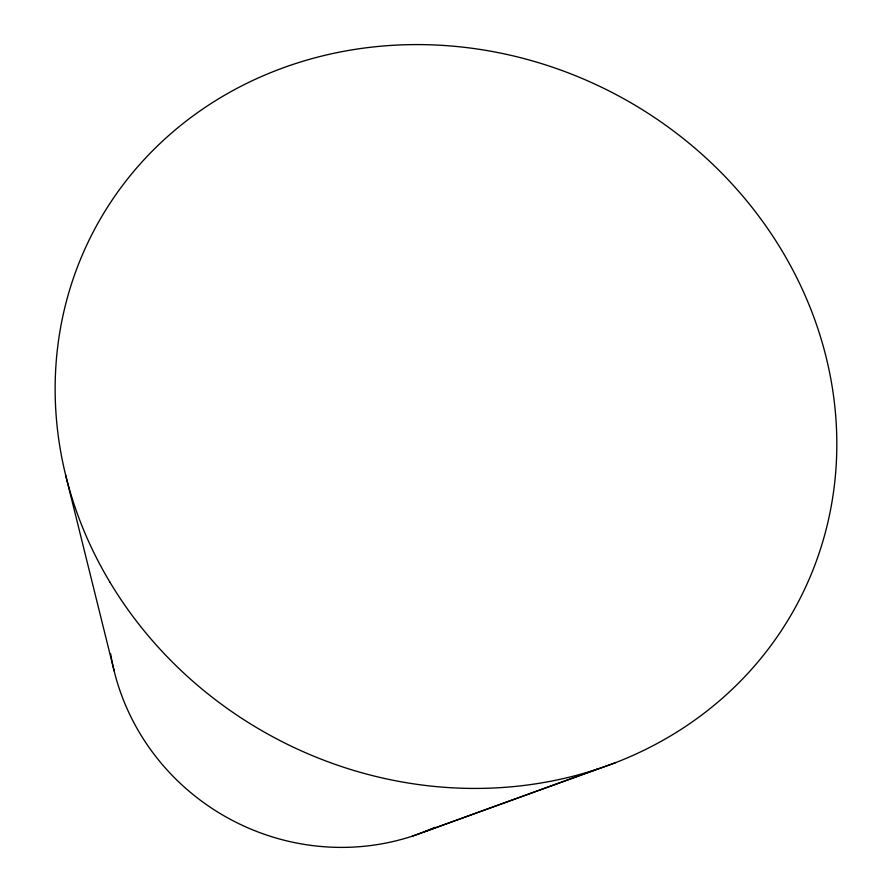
<?xml version="1.0" encoding="UTF-8"?>
<svg xmlns="http://www.w3.org/2000/svg" width="892" height="892" viewBox="0 0 892 892"><rect width="100%" height="100%" fill="white"/><g stroke="black" fill="none" stroke-linecap="round" stroke-linejoin="round"><path stroke-width="1.34" d="M412.427 836.116L597.161 769.205M423.243 832.258L615.87 762.526M65.607 474.979L114.12 670.817M435.006 827.308A228.363 219.744 28.1 0 1 110.63 653.702M109.716 581.829A398.133 364.103 28.1 0 0 786.633 622.371A398.133 364.103 28.1 0 0 441.585 45.325A398.133 364.103 28.1 0 0 109.716 581.829"/></g></svg>
